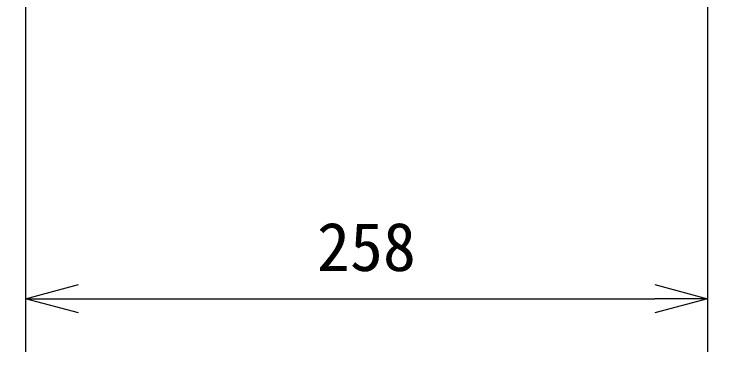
# Model space of a CAD drawing. Units: millimetres, scale not verified. Extents: x -11544 to 11819, y -1356 to 23431.
# Drawn here: x 12.96 to 39.92, y 12.92 to 26.2 of the extents above; entities that cross this region are included whole.
import ezdxf
from ezdxf.enums import TextEntityAlignment as Align

# ---------------------------------------------------------------- set-up
doc = ezdxf.new("R2010")
doc.units = ezdxf.units.MM
doc.header["$LTSCALE"] = 0.125
doc.layers.add('0-0_0', color=7, linetype='Continuous')
doc.layers.add('0-5_SUNPO', color=7, linetype='Continuous')
doc.layers.add('0-4_GAIKEI', color=1, linetype='Continuous', lineweight=18)
doc.styles.add('ＭＳ ゴシック', font='')
doc.styles.get('ＭＳ ゴシック').set_extended_font_data('MS Gothic')

# ---------------------------------------------------------------- blocks, each defined once
blk = doc.blocks.new('_OPEN30')
at = {"layer": '0-0_0'}
blk.add_line((0, 0), (-1, 0), dxfattribs=at)
blk.add_lwpolyline([(-1, 0.26795), (0, 0), (-1, -0.26795)], dxfattribs=at)
blk = doc.blocks.new('D15')
at = {"layer": '0-5_SUNPO'}
for p, q in [((103.691, -49.0837), (103.691, -105.053)), ((77.8879, -85.3945), (77.8879, -105.053)), ((79.8879, -103.053), (101.691, -103.053))]:
    blk.add_line(p, q, dxfattribs=at)
at = {"layer": '0-5_SUNPO', "xscale": 2, "yscale": 2, "rotation": 180}
blk.add_blockref('_OPEN30', (77.8879, -103.053), dxfattribs=at)
at = {"layer": '0-5_SUNPO', "xscale": 2, "yscale": 2}
blk.add_blockref('_OPEN30', (103.691, -103.053), dxfattribs=at)
at = {"layer": '0-5_SUNPO', "style": 'ＭＳ ゴシック'}
blk.add_text('258', height=1.833, dxfattribs=at).set_placement((88.9144, -102.553), align=Align.BOTTOM_LEFT)

msp = doc.modelspace()

# ---------------------------------------------------------------- linework, layer by layer
at = {"layer": '0-4_GAIKEI'}
for centre, radius in [((19.7101, -76.2677), 146.8143), ((36.763, -62.1385), 132.6849), ((18.7695, 11.6745), 58.8672), ((37.5214, 4.9028), 65.6394), ((19.1956, -20.3164), 90.6691), ((37.1707, -25.9303), 96.283), ((37.2554, -9.9502), 80.3027), ((18.5902, 34.7011), 35.6482), ((37.7299, 30.8012), 39.5486), ((30.197, -319.4192), 388.9165), ((31.0348, -202.747), 272.2412)]:
    msp.add_circle(centre, radius, dxfattribs=at)
at = {"layer": '0-4_GAIKEI', "color": 7}
for centre, radius in [((26.9289, -643.0661), 713.1818), ((30.8496, -286.8373), 356.9315)]:
    msp.add_circle(centre, radius, dxfattribs=at)

# ---------------------------------------------------------------- block references
at = {"layer": '0-5_SUNPO'}
msp.add_blockref('D15', (-64.5, 118.5), dxfattribs=at)

doc.saveas('drawing.dxf')
